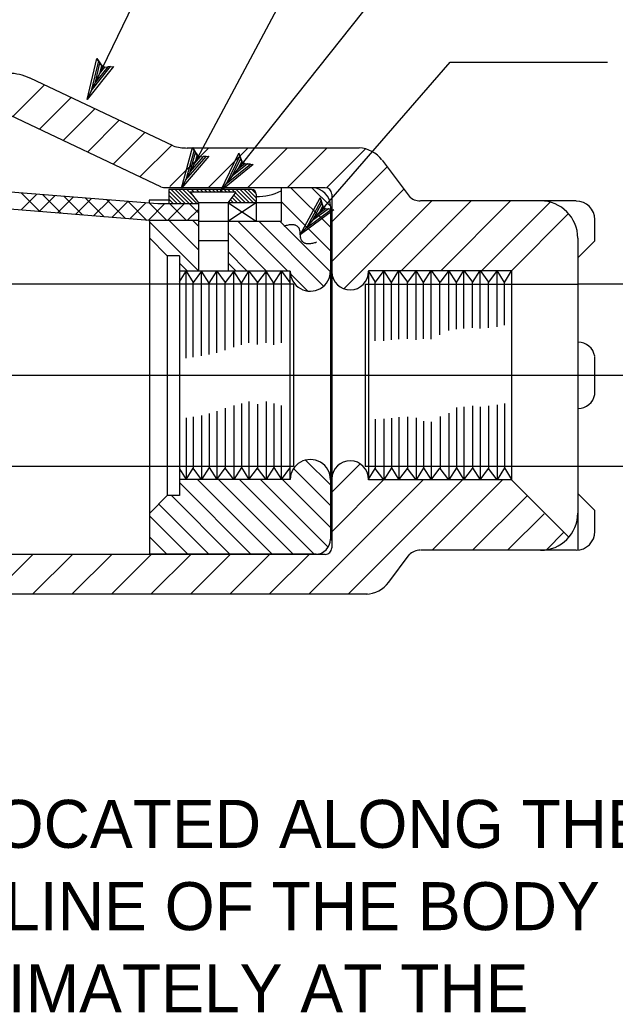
# Model space of a CAD drawing. Extents: x -894 to 866, y -476 to 714.
# Drawn here: x -501.6 to -414.8, y -267.8 to -122.9 of the extents above; entities that cross this region are included whole.
import ezdxf

# ---------------------------------------------------------------- set-up
doc = ezdxf.new("R2010")
doc.units = 0
for name, color, linetype in [('1 Control', 7, 'Continuous'), ('12 Coord Grid', 7, 'Continuous'), ('14 Ramp Anno', 7, 'Continuous'), ('17 Front Align', 7, 'Continuous'), ('18 Front Anno', 7, 'Continuous'), ('56 Stage 3 Anno', 7, 'Continuous'), ('57 Undefined', 7, 'Continuous')]:
    doc.layers.add(name, color=color, linetype=linetype)

msp = doc.modelspace()

# ---------------------------------------------------------------- linework, layer by layer
at = {"layer": '1 Control'}
msp.add_line((-774.03, -174.77), (-361.97, -174.77), dxfattribs=at)
at = {"layer": '12 Coord Grid'}
for p, q in [((-481.52, -149.78), (-519.89, -146.71)), ((-469.86, -147.69), (-479.93, -147.69)), ((-479.93, -147.69), (-479.93, -149.78)), ((-467.85, -147.69), (-469.85, -147.69)), ((-463.53, -147.42), (-463.53, -152.35)), ((-458.85, -147.42), (-463.53, -147.42)), ((-482.75, -152.21), (-520.23, -149.11)), ((-476.78, -148.06), (-475.58, -149.64)), ((-470.13, -148.06), (-476.78, -148.06)), ((-470.13, -148.06), (-471.31, -149.63)), ((-467.17, -148.37), (-467.17, -152.35)), ((-479.93, -149.24), (-482.77, -149.24)), ((-482.77, -149.24), (-482.77, -149.68)), ((-475.61, -149.78), (-481.52, -149.78)), ((-475.61, -149.64), (-475.61, -152.35)), ((-463.53, -149.64), (-475.61, -149.64)), ((-471.27, -149.64), (-471.27, -159.57)), ((-456.34, -150.15), (-456.34, -198.87)), ((-482.75, -152.21), (-482.75, -200.89)), ((-475.61, -152.21), (-482.75, -152.21)), ((-471.29, -152.35), (-475.61, -152.35)), ((-475.59, -152.35), (-475.59, -159.57)), ((-463.53, -152.35), (-471.26, -152.35)), ((-482.75, -154.74), (-480.14, -157.35)), ((-475.61, -155.13), (-471.27, -155.13)), ((-478.36, -157.35), (-480.14, -157.35)), ((-480.14, -157.35), (-480.14, -192.3)), ((-478.36, -157.35), (-478.36, -192.3)), ((-462.24, -159.57), (-478.36, -159.57)), ((-477.4, -172.29), (-477.4, -159.57)), ((-475.13, -171.93), (-475.13, -159.57)), ((-472.92, -171.49), (-472.92, -159.57)), ((-470.43, -170.69), (-470.43, -159.57)), ((-468.23, -170.03), (-468.23, -159.57)), ((-465.7, -170.03), (-465.7, -159.54)), ((-463.5, -170.03), (-463.5, -159.57)), ((-462.24, -189.97), (-462.24, -159.57)), ((-461.73, -161.48), (-691.35, -161.48)), ((-476.37, -172.11), (-476.37, -161.23)), ((-474.02, -171.75), (-474.02, -161.32)), ((-471.68, -171.1), (-471.68, -161.23)), ((-469.33, -170.35), (-469.33, -161.32)), ((-466.96, -170.28), (-466.96, -161.26)), ((-464.59, -170.35), (-464.59, -161.32)), ((-461.73, -161.48), (-461.73, -188.06)), ((-451.3, -161.48), (-451.3, -188.06)), ((-451.3, -161.48), (-420.28, -161.48)), ((-392.93, -161.48), (-420.28, -161.48)), ((-471.68, -179.57), (-471.68, -188.31)), ((-470.43, -179.19), (-470.43, -189.97)), ((-469.33, -178.88), (-469.33, -188.22)), ((-468.23, -178.59), (-468.23, -189.97)), ((-466.98, -178.97), (-466.98, -188.27)), ((-465.73, -178.59), (-465.73, -189.97)), ((-464.62, -178.88), (-464.62, -188.18)), ((-463.52, -179.19), (-463.52, -189.97)), ((-477.4, -180.98), (-477.4, -189.97)), ((-476.37, -180.83), (-476.37, -188.32)), ((-475.13, -180.62), (-475.13, -189.97)), ((-474.02, -180.34), (-474.02, -188.22)), ((-472.92, -179.98), (-472.92, -189.97)), ((-461.73, -188.06), (-691.35, -188.06)), ((-420.28, -188.06), (-451.3, -188.06)), ((-395.02, -188.06), (-420.28, -188.06)), ((-462.24, -189.97), (-478.36, -189.97)), ((-482.75, -194.9), (-480.14, -192.3)), ((-478.36, -192.3), (-480.14, -192.3)), ((-458.42, -200.85), (-482.75, -200.85))]:
    msp.add_line(p, q, dxfattribs=at)
for points in [[(-478.37, -161.16), (-477.4, -159.57), (-476.37, -161.22)], [(-474.02, -161.32), (-475.13, -159.57), (-476.37, -161.23)], [(-474.02, -161.32), (-472.92, -159.57), (-471.68, -161.23)], [(-469.33, -161.32), (-470.43, -159.57), (-471.68, -161.23)], [(-469.33, -161.32), (-468.23, -159.57), (-466.96, -161.26)], [(-464.59, -161.32), (-465.7, -159.57), (-466.96, -161.26)], [(-464.59, -161.32), (-463.49, -159.57), (-462.25, -161.23)], [(-474.02, -188.22), (-475.13, -189.97), (-476.37, -188.32)], [(-474.02, -188.22), (-472.92, -189.97), (-471.68, -188.31)], [(-469.33, -188.23), (-470.43, -189.98), (-471.68, -188.32)], [(-469.33, -188.22), (-468.23, -189.97), (-466.96, -188.29)], [(-464.59, -188.22), (-465.7, -189.97), (-466.96, -188.29)], [(-464.59, -188.23), (-463.49, -189.98), (-462.25, -188.32)], [(-478.37, -188.39), (-477.4, -189.98), (-476.37, -188.32)]]:
    msp.add_lwpolyline(points, dxfattribs=at)
for centre, radius, start, end in [((-467.85, -148.37), 0.678, 0, 90), ((-459.06, -150.14), 2.73, 0.2826, 87.8256), ((-467.1, -140.57), 8.15, 269.5054, 296.046), ((-459.28, -159.56), 2.94, 180.4293, 0.5083), ((-459.28, -189.99), 2.94, 359.4917, 179.5707), ((-458.51, -198.68), 2.17, 270, 0)]:
    msp.add_arc(centre, radius, start, end, dxfattribs=at)
at = {"layer": '14 Ramp Anno'}
msp.add_open_spline([(-458.37, -155.38), (-460.73, -156.18), (-460.76, -152.24), (-463.12, -153.05)], degree=2, dxfattribs=at)
at = {"layer": '17 Front Align'}
for p, q in [((-479.29, -141.33), (-500.16, -131.43)), ((-481.08, -147.29), (-503.01, -136.89)), ((-452.15, -141.63), (-477.22, -141.63)), ((-448.82, -143.38), (-444.87, -148.67)), ((-457.11, -147.42), (-480.26, -147.42)), ((-456.16, -148.37), (-456.16, -199.99)), ((-420.5, -149.35), (-443.23, -149.35)), ((-429.94, -159.52), (-421.62, -151.2)), ((-417.79, -155.16), (-417.79, -152.03)), ((-420.28, -154.77), (-420.28, -200.28)), ((-420.28, -157.65), (-417.79, -155.16)), ((-450.81, -159.52), (-450.81, -190.02)), ((-429.94, -159.52), (-450.81, -159.52)), ((-448.56, -169.74), (-448.56, -159.52)), ((-446.35, -169.5), (-446.35, -159.52)), ((-443.86, -169.59), (-443.86, -159.52)), ((-441.65, -169.52), (-441.65, -159.52)), ((-439.08, -168.24), (-439.08, -159.52)), ((-436.87, -167.95), (-436.87, -159.52)), ((-434.53, -167.95), (-434.53, -159.52)), ((-432.04, -167.68), (-432.04, -159.52)), ((-429.94, -159.52), (-429.94, -190.02)), ((-449.8, -169.74), (-449.8, -161.17)), ((-447.45, -169.62), (-447.45, -161.26)), ((-445.11, -169.44), (-445.11, -161.17)), ((-442.76, -169.46), (-442.76, -161.26)), ((-440.37, -168.88), (-440.37, -161.23)), ((-437.97, -168.06), (-437.97, -161.26)), ((-435.63, -167.84), (-435.63, -161.26)), ((-433.28, -167.84), (-433.28, -161.17)), ((-430.94, -167.48), (-430.94, -161.26)), ((-417.79, -177.58), (-417.79, -172.04)), ((-437.97, -179.46), (-437.97, -188.28)), ((-436.87, -179.35), (-436.87, -190.02)), ((-435.63, -179.24), (-435.63, -188.29)), ((-434.53, -179.35), (-434.53, -190.02)), ((-433.28, -179.24), (-433.28, -188.37)), ((-432.04, -179.07), (-432.04, -190.02)), ((-430.94, -178.87), (-430.94, -188.28)), ((-447.45, -181.02), (-447.45, -188.28)), ((-446.35, -180.89), (-446.35, -190.02)), ((-445.11, -180.83), (-445.11, -188.37)), ((-443.86, -180.99), (-443.86, -190.02)), ((-440.32, -180.78), (-440.32, -188.37)), ((-439.08, -180.3), (-439.08, -190.02)), ((-449.8, -181.14), (-449.8, -188.38)), ((-448.56, -181.13), (-448.56, -190.02)), ((-442.76, -181.46), (-442.76, -188.28)), ((-441.65, -181.56), (-441.65, -190.03)), ((-429.94, -190.02), (-450.81, -190.02)), ((-429.94, -190.02), (-421.58, -198.38)), ((-420.28, -191.98), (-417.79, -194.46)), ((-417.79, -197.69), (-417.79, -194.46)), ((-457.1, -200.89), (-637.31, -200.89)), ((-447.84, -204.93), (-444.87, -200.95)), ((-420.51, -200.28), (-443.17, -200.28)), ((-450.96, -206.69), (-630.39, -206.69))]:
    msp.add_line(p, q, dxfattribs=at)
for points in [[(-450.82, -159.52), (-449.8, -161.17)], [(-447.45, -161.26), (-448.56, -159.51), (-449.8, -161.17)], [(-447.45, -161.26), (-446.35, -159.51), (-445.11, -161.17)], [(-442.76, -161.26), (-443.86, -159.51), (-445.1, -161.17)], [(-442.76, -161.26), (-441.65, -159.51), (-440.37, -161.23)], [(-437.97, -161.26), (-439.08, -159.51), (-440.32, -161.17)], [(-437.97, -161.26), (-436.87, -159.51), (-435.63, -161.17)], [(-435.63, -161.26), (-434.53, -159.51), (-433.28, -161.17)], [(-430.94, -161.26), (-432.04, -159.51), (-433.28, -161.17)], [(-430.94, -161.26), (-429.94, -159.56)], [(-440.37, -161.11), (-440.32, -161.17)], [(-437.97, -161.26), (-437.97, -161.26)], [(-450.83, -190.03), (-449.8, -188.38)], [(-447.45, -188.28), (-448.56, -190.03), (-449.8, -188.38)], [(-447.45, -188.28), (-446.35, -190.03), (-445.11, -188.38)], [(-442.76, -188.28), (-443.86, -190.03), (-445.1, -188.38)], [(-442.76, -188.28), (-441.65, -190.03), (-440.37, -188.31)], [(-440.37, -188.44), (-440.32, -188.38)], [(-437.97, -188.28), (-439.08, -190.03), (-440.32, -188.38)], [(-437.97, -188.28), (-437.97, -188.28)], [(-437.97, -188.28), (-436.87, -190.03), (-435.63, -188.38)], [(-435.63, -188.28), (-434.53, -190.03), (-433.28, -188.38)], [(-430.94, -188.28), (-432.04, -190.03), (-433.28, -188.37)], [(-430.94, -188.28), (-429.94, -189.98)]]:
    msp.add_lwpolyline(points, dxfattribs=at)
for centre, radius, start, end in [((-503.27, -137.97), 7.23, 64.6205, 90), ((-477.22, -134.4), 7.23, 253.4071, 270.0156), ((-452.31, -145.96), 4.34, 36.7196, 87.8064), ((-480.26, -144.52), 2.89, 253.4071, 270.0156), ((-457.11, -148.36), 0.949, 0, 90), ((-443.24, -147.04), 2.31, 225, 270), ((-425.7, -154.77), 5.43, 0, 90), ((-420.5, -152.07), 2.71, 359.956, 89.956), ((-453.48, -159.65), 2.67, 181.0158, 0.8683), ((-420.21, -172.41), 2.45, 9.6858, 90.7638), ((-420.21, -177.14), 2.45, 269.2362, 350.3142), ((-453.47, -189.9), 2.67, 359.1317, 178.9842), ((-425.7, -194.85), 5.43, 270, 0), ((-420.5, -197.55), 2.71, 270, 0), ((-457.1, -199.94), 0.949, 270, 0), ((-443.24, -202.58), 2.31, 90, 135), ((-451.32, -202.34), 4.34, 272.1936, 323.2804)]:
    msp.add_arc(centre, radius, start, end, dxfattribs=at)
at = {"layer": '18 Front Anno'}
for p, q in [((-498.05, -132.43), (-502.67, -137.05)), ((-494.17, -134.27), (-498.79, -138.89)), ((-495.32, -140.54), (-490.7, -135.92)), ((-491.8, -142.21), (-487.18, -137.59)), ((-488.03, -144), (-483.41, -139.38)), ((-484.13, -145.85), (-479.53, -141.26)), ((-479.75, -147.23), (-474.15, -141.63)), ((-474.19, -147.42), (-468.4, -141.63)), ((-468.43, -147.42), (-462.64, -141.63)), ((-462.67, -147.42), (-456.88, -141.63)), ((-456.93, -147.43), (-451.25, -141.75)), ((-456.34, -152.59), (-448.09, -144.35)), ((-477.5, -149.78), (-479.59, -147.69)), ((-476.92, -149.78), (-479.01, -147.69)), ((-476.35, -149.78), (-478.44, -147.69)), ((-475.77, -149.78), (-477.86, -147.69)), ((-476.34, -148.64), (-477.29, -147.69)), ((-476.2, -148.06), (-476.57, -147.69)), ((-475.5, -148.06), (-475.87, -147.69)), ((-474.91, -148.06), (-475.28, -147.69)), ((-474.32, -148.06), (-474.68, -147.69)), ((-473.74, -148.06), (-474.1, -147.69)), ((-473.16, -148.06), (-473.53, -147.69)), ((-472.61, -148.06), (-472.98, -147.69)), ((-472.04, -148.06), (-472.41, -147.69)), ((-471.47, -148.05), (-471.83, -147.69)), ((-470.9, -148.05), (-471.25, -147.69)), ((-470.31, -148.06), (-470.68, -147.69)), ((-468.16, -149.64), (-470.1, -147.69)), ((-467.58, -149.64), (-469.53, -147.69)), ((-467.17, -149.48), (-468.95, -147.69)), ((-467.17, -148.9), (-468.38, -147.69)), ((-467.17, -148.32), (-467.8, -147.69)), ((-456.36, -153.16), (-462.11, -147.42)), ((-456.36, -150.09), (-459.04, -147.42)), ((-456.34, -158.35), (-445.63, -147.64)), ((-501.46, -150.66), (-499.17, -148.37)), ((-501.42, -148.19), (-498.72, -150.89)), ((-498.82, -150.88), (-496.52, -148.58)), ((-498.31, -148.44), (-495.6, -151.14)), ((-496.17, -151.1), (-493.87, -148.79)), ((-495.19, -148.69), (-492.48, -151.4)), ((-493.52, -151.32), (-491.21, -149.01)), ((-492.08, -148.94), (-489.36, -151.66)), ((-478.07, -149.78), (-479.93, -147.93)), ((-478.65, -149.78), (-479.93, -148.5)), ((-479.23, -149.78), (-479.93, -149.08)), ((-470.46, -149.64), (-470.95, -149.15)), ((-469.89, -149.64), (-470.7, -148.83)), ((-469.31, -149.64), (-470.45, -148.5)), ((-468.73, -149.64), (-470.21, -148.17)), ((-490.88, -151.53), (-488.56, -149.22)), ((-488.97, -149.19), (-486.23, -151.92)), ((-488.23, -151.75), (-485.91, -149.43)), ((-485.85, -149.44), (-483.11, -152.18)), ((-485.59, -151.97), (-483.26, -149.64)), ((-482.94, -152.19), (-480.53, -149.78)), ((-482.74, -149.69), (-480.22, -152.21)), ((-480.09, -152.21), (-477.67, -149.78)), ((-479.77, -149.78), (-477.35, -152.21)), ((-477.23, -152.21), (-475.61, -150.59)), ((-476.91, -149.78), (-475.61, -151.08)), ((-467.17, -152.35), (-471.3, -149.63)), ((-467.18, -149.64), (-471.29, -152.35)), ((-471.04, -149.64), (-471.2, -149.48)), ((-456.34, -156.62), (-463.53, -149.43)), ((-454.4, -162.16), (-441.58, -149.35)), ((-446.01, -159.52), (-435.83, -149.35)), ((-440.25, -159.52), (-430.07, -149.35)), ((-434.31, -159.52), (-424.32, -149.53)), ((-475.59, -159.54), (-482.78, -152.35)), ((-475.62, -156.44), (-479.85, -152.21)), ((-475.61, -153.01), (-476.41, -152.21)), ((-462.61, -159.56), (-469.82, -152.35)), ((-457.34, -161.76), (-466.75, -152.35)), ((-456.34, -159.69), (-463.68, -152.35)), ((-465.67, -159.57), (-471.27, -153.97)), ((-468.48, -159.57), (-471.27, -156.78)), ((-477.18, -159.57), (-478.35, -158.41)), ((-470.1, -159.57), (-471.27, -158.41)), ((-459.7, -162.47), (-462.19, -159.98)), ((-456.34, -190.75), (-459.97, -187.12)), ((-456.34, -192.01), (-451.99, -187.67)), ((-456.34, -193.77), (-461.74, -188.37)), ((-467.89, -200.89), (-478.36, -190.42)), ((-464.86, -200.85), (-475.74, -189.97)), ((-461.8, -200.85), (-472.67, -189.97)), ((-458.73, -200.85), (-469.6, -189.97)), ((-456.67, -199.83), (-466.53, -189.97)), ((-456.34, -196.97), (-463.34, -189.97)), ((-459.51, -206.69), (-442.83, -190.02)), ((-456.34, -197.77), (-448.59, -190.02)), ((-453.75, -206.69), (-437.08, -190.02)), ((-441.51, -200.28), (-431.25, -190.02)), ((-471, -200.85), (-479.55, -192.3)), ((-435.61, -200.28), (-427.65, -192.32)), ((-474.07, -200.85), (-481.38, -193.54)), ((-477.14, -200.85), (-482.75, -195.24)), ((-430.51, -200.28), (-425.19, -194.96)), ((-480.21, -200.85), (-482.75, -198.31)), ((-424.85, -200.21), (-422.3, -197.66)), ((-505.55, -206.69), (-499.74, -200.89)), ((-499.79, -206.69), (-493.98, -200.89)), ((-494.04, -206.69), (-488.23, -200.89)), ((-488.28, -206.69), (-482.48, -200.89)), ((-482.53, -206.69), (-476.68, -200.85)), ((-476.77, -206.69), (-470.93, -200.85)), ((-471.02, -206.69), (-465.17, -200.85)), ((-465.26, -206.69), (-459.46, -200.89))]:
    msp.add_line(p, q, dxfattribs=at)
at = {"layer": '56 Stage 3 Anno'}
for p, q in [((-490.41, -128.56), (-490.41, -128.56)), ((-488, -129.72), (-488, -129.72)), ((-491.82, -134.54), (-491.82, -134.54)), ((-476.43, -141.57), (-476.43, -141.57)), ((-474.08, -142.83), (-474.08, -142.83)), ((-469.69, -142.38), (-469.69, -142.38)), ((-467.6, -144.04), (-467.6, -144.04)), ((-478.09, -147.49), (-478.09, -147.49)), ((-472.39, -147.9), (-472.39, -147.9)), ((-457.84, -148.9), (-457.84, -148.9)), ((-455.83, -150.65), (-455.83, -150.65)), ((-460.77, -154.3), (-460.77, -154.3))]:
    msp.add_line(p, q, dxfattribs=at)
for points in [[(-491.82, -134.54), (-459.03, -66.75), (-415.94, -66.75)], [(-478.09, -147.49), (-444.77, -85.04), (-415.94, -85.04)], [(-472.39, -147.9), (-443.69, -111.83), (-415.43, -111.83)], [(-460.77, -154.3), (-438.88, -129.1), (-415.94, -129.1)]]:
    msp.add_lwpolyline(points, dxfattribs=at)
for points in [[(-488, -129.72), (-491.82, -134.54), (-490.41, -128.56), (-490.18, -128.9), (-491.22, -133.29), (-488.42, -129.76), (-488.83, -129.79), (-490.62, -132.05), (-489.96, -129.25), (-489.73, -129.6), (-490.02, -130.81), (-489.24, -129.83), (-489.56, -129.86), (-490.41, -128.56), (-489.56, -129.86)], [(-474.08, -142.83), (-478.09, -147.49), (-476.44, -141.57), (-476.22, -141.92), (-477.43, -146.26), (-474.49, -142.85), (-474.9, -142.87), (-476.78, -145.05), (-476.01, -142.28), (-475.8, -142.63), (-476.13, -143.83), (-475.32, -142.89), (-475.64, -142.9), (-476.44, -141.57), (-475.64, -142.9)], [(-467.6, -144.04), (-472.39, -147.9), (-469.69, -142.38), (-469.55, -142.77), (-471.52, -146.81), (-468.01, -143.98), (-468.42, -143.93), (-470.67, -145.74), (-469.4, -143.15), (-469.26, -143.54), (-469.8, -144.66), (-468.83, -143.87), (-469.15, -143.83), (-469.69, -142.38), (-469.15, -143.83)], [(-455.83, -150.65), (-460.77, -154.3), (-457.84, -148.9), (-457.71, -149.29), (-459.86, -153.25), (-456.23, -150.58), (-456.64, -150.51), (-458.96, -152.22), (-457.59, -149.69), (-457.46, -150.08), (-458.05, -151.18), (-457.05, -150.43), (-457.36, -150.38), (-457.84, -148.9), (-457.36, -150.38)]]:
    msp.add_lwpolyline(points, close=True, dxfattribs=at)

# ---------------------------------------------------------------- texts
at = {"layer": '57 Undefined'}
for s, p in [('LABEL LOCATED ALONG THE ', (-542.41, -243.67)), ('CENTERLINE OF THE BODY ', (-542.41, -255.67)), ('APPROXIMATELY AT THE ', (-542.41, -267.67))]:
    msp.add_text(s, height=7, dxfattribs=at).set_placement(p)

doc.saveas('drawing.dxf')
